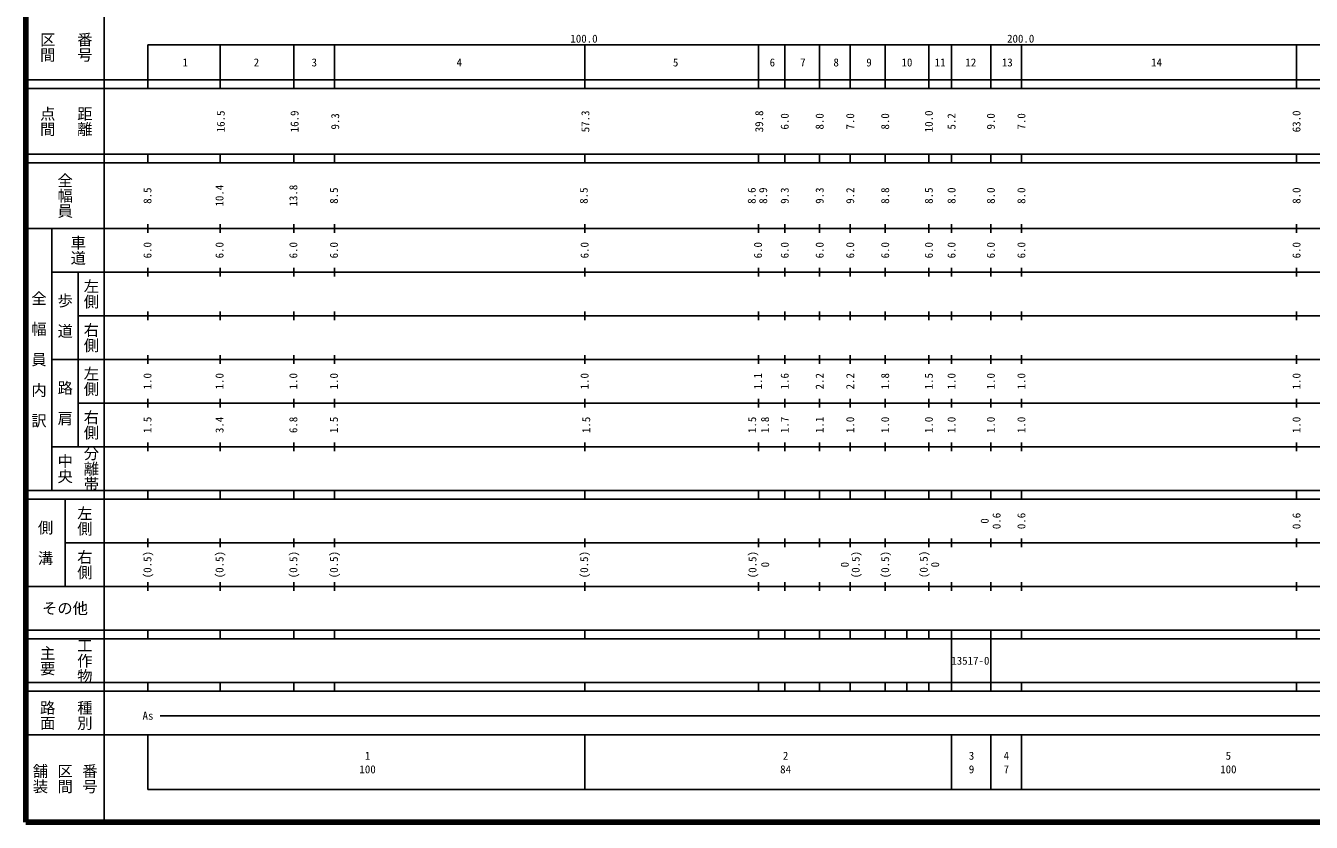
# Model space of a CAD drawing. Units: millimetres on the paper, enlarged 1000 times. Extents: x 40000 to 680000, y 20000 to 380000.
# Drawn here: x 40000 to 334392, y 20000 to 202409 of the extents above; entities that cross this region are included whole.
import ezdxf
from ezdxf.enums import TextEntityAlignment as Align

# ---------------------------------------------------------------- set-up
doc = ezdxf.new("R2010")
doc.units = ezdxf.units.MM
doc.header["$LTSCALE"] = 1000
doc.layers.add('M-TTL', color=2, linetype='Continuous', lineweight=140)
doc.layers.add('M-TTL-BAND', color=7, linetype='Continuous', lineweight=25)
doc.styles.add('@ＭＳ ゴシック', font='')
doc.styles.add('ＭＳ ゴシック', font='')
doc.styles.get('@ＭＳ ゴシック').set_extended_font_data('@MS Gothic')
doc.styles.get('ＭＳ ゴシック').set_extended_font_data('MS Gothic')

msp = doc.modelspace()

# ---------------------------------------------------------------- linework, layer by layer
at = {"layer": 'M-TTL'}
for p, q in [((40000, 380000), (40000, 20000)), ((40000, 20000), (680000, 20000))]:
    msp.add_line(p, q, dxfattribs=at)
at = {"layer": 'M-TTL-BAND'}
for p, q in [((58000, 370000), (58000, 20000)), ((68000, 198000), (579000, 198000)), ((68000, 198000), (68000, 188000)), ((84500, 198000), (84500, 188000)), ((101400, 198000), (101400, 188000)), ((110700, 198000), (110700, 188000)), ((168000, 198000), (168000, 188000)), ((207800, 198000), (207800, 188000)), ((213800, 198000), (213800, 188000)), ((221800, 198000), (221800, 188000)), ((228800, 198000), (228800, 188000)), ((236800, 198000), (236800, 188000)), ((246800, 198000), (246800, 188000)), ((252000, 198000), (252000, 188000)), ((261000, 198000), (261000, 188000)), ((268000, 198000), (268000, 188000)), ((331000, 198000), (331000, 188000)), ((40000, 190000), (579000, 190000)), ((40000, 188000), (579000, 188000)), ((40000, 173000), (579000, 173000)), ((40000, 171000), (579000, 171000)), ((68000, 171000), (68000, 173000)), ((84500, 171000), (84500, 173000)), ((101400, 171000), (101400, 173000)), ((110700, 171000), (110700, 173000)), ((168000, 171000), (168000, 173000)), ((207800, 171000), (207800, 173000)), ((213800, 171000), (213800, 173000)), ((221800, 171000), (221800, 173000)), ((228800, 173000), (228800, 171000)), ((236800, 173000), (236800, 171000)), ((246800, 173000), (246800, 171000)), ((252000, 173000), (252000, 171000)), ((261000, 173000), (261000, 171000)), ((268000, 171000), (268000, 173000)), ((331000, 173000), (331000, 171000)), ((68000, 155000), (68000, 157000)), ((84500, 155000), (84500, 157000)), ((101400, 155000), (101400, 157000)), ((110700, 155000), (110700, 157000)), ((168000, 155000), (168000, 157000)), ((207800, 155000), (207800, 157000)), ((213800, 155000), (213800, 157000)), ((221800, 155000), (221800, 157000)), ((228800, 157000), (228800, 155000)), ((236800, 157000), (236800, 155000)), ((246800, 157000), (246800, 155000)), ((252000, 157000), (252000, 155000)), ((261000, 157000), (261000, 155000)), ((268000, 155000), (268000, 157000)), ((331000, 157000), (331000, 155000)), ((40000, 156000), (579000, 156000)), ((46000, 96000), (46000, 156000)), ((46000, 146000), (579000, 146000)), ((52000, 146000), (52000, 106000)), ((68000, 145000), (68000, 147000)), ((84500, 145000), (84500, 147000)), ((101400, 145000), (101400, 147000)), ((110700, 145000), (110700, 147000)), ((168000, 145000), (168000, 147000)), ((207800, 145000), (207800, 147000)), ((213800, 145000), (213800, 147000)), ((221800, 145000), (221800, 147000)), ((228800, 147000), (228800, 145000)), ((236800, 147000), (236800, 145000)), ((246800, 147000), (246800, 145000)), ((252000, 147000), (252000, 145000)), ((261000, 147000), (261000, 145000)), ((268000, 145000), (268000, 147000)), ((331000, 147000), (331000, 145000)), ((52000, 136000), (579000, 136000)), ((68000, 135000), (68000, 137000)), ((84500, 135000), (84500, 137000)), ((101400, 135000), (101400, 137000)), ((110700, 135000), (110700, 137000)), ((168000, 135000), (168000, 137000)), ((207800, 135000), (207800, 137000)), ((213800, 135000), (213800, 137000)), ((221800, 135000), (221800, 137000)), ((228800, 137000), (228800, 135000)), ((236800, 137000), (236800, 135000)), ((246800, 137000), (246800, 135000)), ((252000, 137000), (252000, 135000)), ((261000, 137000), (261000, 135000)), ((268000, 135000), (268000, 137000)), ((331000, 137000), (331000, 135000)), ((68000, 125000), (68000, 127000)), ((84500, 125000), (84500, 127000)), ((101400, 125000), (101400, 127000)), ((110700, 125000), (110700, 127000)), ((168000, 125000), (168000, 127000)), ((207800, 125000), (207800, 127000)), ((213800, 125000), (213800, 127000)), ((221800, 125000), (221800, 127000)), ((228800, 127000), (228800, 125000)), ((236800, 127000), (236800, 125000)), ((246800, 127000), (246800, 125000)), ((252000, 127000), (252000, 125000)), ((261000, 127000), (261000, 125000)), ((268000, 125000), (268000, 127000)), ((331000, 127000), (331000, 125000)), ((46000, 126000), (579000, 126000)), ((52000, 116000), (579000, 116000)), ((68000, 115000), (68000, 117000)), ((84500, 115000), (84500, 117000)), ((101400, 115000), (101400, 117000)), ((110700, 115000), (110700, 117000)), ((168000, 115000), (168000, 117000)), ((207800, 115000), (207800, 117000)), ((213800, 115000), (213800, 117000)), ((221800, 115000), (221800, 117000)), ((228800, 117000), (228800, 115000)), ((236800, 117000), (236800, 115000)), ((246800, 117000), (246800, 115000)), ((252000, 117000), (252000, 115000)), ((261000, 117000), (261000, 115000)), ((268000, 115000), (268000, 117000)), ((331000, 117000), (331000, 115000)), ((46000, 106000), (579000, 106000)), ((68000, 105000), (68000, 107000)), ((84500, 105000), (84500, 107000)), ((101400, 105000), (101400, 107000)), ((110700, 105000), (110700, 107000)), ((168000, 105000), (168000, 107000)), ((207800, 105000), (207800, 107000)), ((213800, 105000), (213800, 107000)), ((221800, 105000), (221800, 107000)), ((228800, 107000), (228800, 105000)), ((236800, 107000), (236800, 105000)), ((246800, 107000), (246800, 105000)), ((252000, 107000), (252000, 105000)), ((261000, 107000), (261000, 105000)), ((268000, 105000), (268000, 107000)), ((331000, 107000), (331000, 105000)), ((40000, 96000), (579000, 96000)), ((68000, 94000), (68000, 96000)), ((84500, 94000), (84500, 96000)), ((101400, 94000), (101400, 96000)), ((110700, 94000), (110700, 96000)), ((168000, 94000), (168000, 96000)), ((207800, 94000), (207800, 96000)), ((213800, 94000), (213800, 96000)), ((221800, 94000), (221800, 96000)), ((228800, 96000), (228800, 94000)), ((236800, 96000), (236800, 94000)), ((246800, 96000), (246800, 94000)), ((252000, 96000), (252000, 94000)), ((261000, 96000), (261000, 94000)), ((268000, 94000), (268000, 96000)), ((331000, 96000), (331000, 94000)), ((40000, 94000), (579000, 94000)), ((49000, 94000), (49000, 74000)), ((49000, 84000), (579000, 84000)), ((68000, 83000), (68000, 85000)), ((84500, 83000), (84500, 85000)), ((101400, 83000), (101400, 85000)), ((110700, 83000), (110700, 85000)), ((168000, 83000), (168000, 85000)), ((207800, 83000), (207800, 85000)), ((213800, 83000), (213800, 85000)), ((221800, 83000), (221800, 85000)), ((228800, 85000), (228800, 83000)), ((236800, 85000), (236800, 83000)), ((246800, 85000), (246800, 83000)), ((252000, 85000), (252000, 83000)), ((261000, 85000), (261000, 83000)), ((268000, 83000), (268000, 85000)), ((331000, 85000), (331000, 83000)), ((40000, 74000), (579000, 74000)), ((68000, 73000), (68000, 75000)), ((84500, 73000), (84500, 75000)), ((101400, 73000), (101400, 75000)), ((110700, 73000), (110700, 75000)), ((168000, 73000), (168000, 75000)), ((207800, 73000), (207800, 75000)), ((213800, 73000), (213800, 75000)), ((221800, 73000), (221800, 75000)), ((228800, 75000), (228800, 73000)), ((236800, 75000), (236800, 73000)), ((246800, 75000), (246800, 73000)), ((252000, 75000), (252000, 73000)), ((261000, 75000), (261000, 73000)), ((268000, 73000), (268000, 75000)), ((331000, 75000), (331000, 73000)), ((40000, 64000), (579000, 64000)), ((40000, 62000), (579000, 62000)), ((68000, 62000), (68000, 64000)), ((84500, 62000), (84500, 64000)), ((101400, 62000), (101400, 64000)), ((110700, 62000), (110700, 64000)), ((168000, 62000), (168000, 64000)), ((207800, 62000), (207800, 64000)), ((213800, 62000), (213800, 64000)), ((221800, 62000), (221800, 64000)), ((228800, 64000), (228800, 62000)), ((236800, 64000), (236800, 62000)), ((241800, 64000), (241800, 62000)), ((246800, 64000), (246800, 62000)), ((252000, 64000), (252000, 52000)), ((261000, 64000), (261000, 52000)), ((268000, 62000), (268000, 64000)), ((331000, 64000), (331000, 62000)), ((40000, 52000), (579000, 52000)), ((68000, 50000), (68000, 52000)), ((84500, 50000), (84500, 52000)), ((101400, 50000), (101400, 52000)), ((110700, 50000), (110700, 52000)), ((168000, 50000), (168000, 52000)), ((207800, 50000), (207800, 52000)), ((213800, 50000), (213800, 52000)), ((221800, 50000), (221800, 52000)), ((228800, 52000), (228800, 50000)), ((236800, 52000), (236800, 50000)), ((241800, 52000), (241800, 50000)), ((246800, 52000), (246800, 50000)), ((252000, 52000), (252000, 50000)), ((261000, 52000), (261000, 50000)), ((268000, 50000), (268000, 52000)), ((331000, 52000), (331000, 50000)), ((40000, 50000), (579000, 50000)), ((70805, 44406), (246781, 44406)), ((246781, 44406), (564576, 44406)), ((40000, 40000), (579000, 40000)), ((68000, 40000), (68000, 27500)), ((168000, 40000), (168000, 27500)), ((252000, 40000), (252000, 27500)), ((261000, 40000), (261000, 27500)), ((268000, 40000), (268000, 27500)), ((68000, 27500), (579000, 27500))]:
    msp.add_line(p, q, dxfattribs=at)

# ---------------------------------------------------------------- texts
for s, height, rotation, style, p in [('区間', 2566, 270, '@ＭＳ ゴシック', (45000, 197500)), ('番号', 2566, 270, '@ＭＳ ゴシック', (53500, 197500)), ('点間', 2566, 270, '@ＭＳ ゴシック', (45000, 180500)), ('距離', 2566, 270, '@ＭＳ ゴシック', (53500, 180500)), ('16.5', 1833, 90, 'ＭＳ ゴシック', (84658, 180500)), ('16.9', 1833, 90, 'ＭＳ ゴシック', (101558, 180500)), ('57.3', 1833, 90, 'ＭＳ ゴシック', (168158, 180500)), ('39.8', 1833, 90, 'ＭＳ ゴシック', (207958, 180500)), ('10.0', 1833, 90, 'ＭＳ ゴシック', (246800, 180500)), ('63.0', 1833, 90, 'ＭＳ ゴシック', (331000, 180500)), ('9.3', 1833, 90, 'ＭＳ ゴシック', (110858, 180500)), ('6.0', 1833, 90, 'ＭＳ ゴシック', (213800, 180500)), ('8.0', 1833, 90, 'ＭＳ ゴシック', (221800, 180500)), ('7.0', 1833, 90, 'ＭＳ ゴシック', (228800, 180500)), ('8.0', 1833, 90, 'ＭＳ ゴシック', (236800, 180500)), ('5.2', 1833, 90, 'ＭＳ ゴシック', (252000, 180500)), ('9.0', 1833, 90, 'ＭＳ ゴシック', (261000, 180500)), ('7.0', 1833, 90, 'ＭＳ ゴシック', (268000, 180500)), ('全幅員', 2566, 270, '@ＭＳ ゴシック', (49000, 163500)), ('8.5', 1833, 90, 'ＭＳ ゴシック', (67876, 163500)), ('10.4', 1833, 90, 'ＭＳ ゴシック', (84376, 163500)), ('13.8', 1833, 90, 'ＭＳ ゴシック', (101276, 163500)), ('8.5', 1833, 90, 'ＭＳ ゴシック', (110576, 163500)), ('8.5', 1833, 90, 'ＭＳ ゴシック', (167782, 163500)), ('8.6', 1833, 90, 'ＭＳ ゴシック', (206247, 163500)), ('8.9', 1833, 90, 'ＭＳ ゴシック', (208871, 163500)), ('9.3', 1833, 90, 'ＭＳ ゴシック', (213800, 163500)), ('9.3', 1833, 90, 'ＭＳ ゴシック', (221800, 163500)), ('9.2', 1833, 90, 'ＭＳ ゴシック', (228800, 163500)), ('8.8', 1833, 90, 'ＭＳ ゴシック', (236800, 163500)), ('8.5', 1833, 90, 'ＭＳ ゴシック', (246800, 163500)), ('8.0', 1833, 90, 'ＭＳ ゴシック', (252000, 163500)), ('8.0', 1833, 90, 'ＭＳ ゴシック', (261000, 163500)), ('8.0', 1833, 90, 'ＭＳ ゴシック', (268000, 163500)), ('8.0', 1833, 90, 'ＭＳ ゴシック', (331000, 163500)), ('車道', 2566, 270, '@ＭＳ ゴシック', (52000, 151000)), ('6.0', 1833, 90, 'ＭＳ ゴシック', (67876, 151000)), ('6.0', 1833, 90, 'ＭＳ ゴシック', (84376, 151000)), ('6.0', 1833, 90, 'ＭＳ ゴシック', (101276, 151000)), ('6.0', 1833, 90, 'ＭＳ ゴシック', (110576, 151000)), ('6.0', 1833, 90, 'ＭＳ ゴシック', (167969, 151000)), ('6.0', 1833, 90, 'ＭＳ ゴシック', (207676, 151000)), ('6.0', 1833, 90, 'ＭＳ ゴシック', (213800, 151000)), ('6.0', 1833, 90, 'ＭＳ ゴシック', (221800, 151000)), ('6.0', 1833, 90, 'ＭＳ ゴシック', (228800, 151000)), ('6.0', 1833, 90, 'ＭＳ ゴシック', (236800, 151000)), ('6.0', 1833, 90, 'ＭＳ ゴシック', (246800, 151000)), ('6.0', 1833, 90, 'ＭＳ ゴシック', (252000, 151000)), ('6.0', 1833, 90, 'ＭＳ ゴシック', (261000, 151000)), ('6.0', 1833, 90, 'ＭＳ ゴシック', (268000, 151000)), ('6.0', 1833, 90, 'ＭＳ ゴシック', (331000, 151000)), ('左側', 2566, 270, '@ＭＳ ゴシック', (55000, 141000)), ('全\u3000幅\u3000員\u3000内\u3000訳', 2566, 270, '@ＭＳ ゴシック', (43000, 126000)), ('歩\u3000道', 2566, 270, '@ＭＳ ゴシック', (49000, 136000)), ('右側', 2566, 270, '@ＭＳ ゴシック', (55000, 131000)), ('左側', 2566, 270, '@ＭＳ ゴシック', (55000, 121000)), ('路\u3000肩', 2566, 270, '@ＭＳ ゴシック', (49000, 116000)), ('1.0', 1833, 90, 'ＭＳ ゴシック', (67876, 121000)), ('1.0', 1833, 90, 'ＭＳ ゴシック', (84376, 121000)), ('1.0', 1833, 90, 'ＭＳ ゴシック', (101276, 121000)), ('1.0', 1833, 90, 'ＭＳ ゴシック', (110576, 121000)), ('1.0', 1833, 90, 'ＭＳ ゴシック', (167969, 121000)), ('1.1', 1833, 90, 'ＭＳ ゴシック', (207676, 121000)), ('1.6', 1833, 90, 'ＭＳ ゴシック', (213800, 121000)), ('2.2', 1833, 90, 'ＭＳ ゴシック', (221800, 121000)), ('2.2', 1833, 90, 'ＭＳ ゴシック', (228800, 121000)), ('1.8', 1833, 90, 'ＭＳ ゴシック', (236800, 121000)), ('1.5', 1833, 90, 'ＭＳ ゴシック', (246800, 121000)), ('1.0', 1833, 90, 'ＭＳ ゴシック', (252000, 121000)), ('1.0', 1833, 90, 'ＭＳ ゴシック', (261000, 121000)), ('1.0', 1833, 90, 'ＭＳ ゴシック', (268000, 121000)), ('1.0', 1833, 90, 'ＭＳ ゴシック', (331000, 121000)), ('右側', 2566, 270, '@ＭＳ ゴシック', (55000, 111000)), ('1.5', 1833, 90, 'ＭＳ ゴシック', (67876, 111000)), ('3.4', 1833, 90, 'ＭＳ ゴシック', (84376, 111000)), ('6.8', 1833, 90, 'ＭＳ ゴシック', (101276, 111000)), ('1.5', 1833, 90, 'ＭＳ ゴシック', (110576, 111000)), ('1.5', 1833, 90, 'ＭＳ ゴシック', (168344, 111000)), ('1.5', 1833, 90, 'ＭＳ ゴシック', (206342, 111000)), ('1.8', 1833, 90, 'ＭＳ ゴシック', (209293, 111000)), ('1.7', 1833, 90, 'ＭＳ ゴシック', (213800, 111000)), ('1.1', 1833, 90, 'ＭＳ ゴシック', (221800, 111000)), ('1.0', 1833, 90, 'ＭＳ ゴシック', (228800, 111000)), ('1.0', 1833, 90, 'ＭＳ ゴシック', (236800, 111000)), ('1.0', 1833, 90, 'ＭＳ ゴシック', (246800, 111000)), ('1.0', 1833, 90, 'ＭＳ ゴシック', (252000, 111000)), ('1.0', 1833, 90, 'ＭＳ ゴシック', (261000, 111000)), ('1.0', 1833, 90, 'ＭＳ ゴシック', (268000, 111000)), ('1.0', 1833, 90, 'ＭＳ ゴシック', (331000, 111000)), ('分離帯', 2566, 270, '@ＭＳ ゴシック', (55000, 101000)), ('中央', 2566, 270, '@ＭＳ ゴシック', (49000, 101000)), ('左側', 2566, 270, '@ＭＳ ゴシック', (53500, 89000)), ('側\u3000溝', 2566, 270, '@ＭＳ ゴシック', (44500, 84000)), ('0', 1833, 90, 'ＭＳ ゴシック', (259584, 89000)), ('0.6', 1833, 90, 'ＭＳ ゴシック', (262315, 89000)), ('0.6', 1833, 90, 'ＭＳ ゴシック', (268000, 89000)), ('0.6', 1833, 90, 'ＭＳ ゴシック', (331000, 89000)), ('右側', 2566, 270, '@ＭＳ ゴシック', (53500, 79000)), ('(0.5)', 1833, 90, 'ＭＳ ゴシック', (67876, 79000)), ('(0.5)', 1833, 90, 'ＭＳ ゴシック', (84376, 79000)), ('(0.5)', 1833, 90, 'ＭＳ ゴシック', (101276, 79000)), ('(0.5)', 1833, 90, 'ＭＳ ゴシック', (110576, 79000)), ('(0.5)', 1833, 90, 'ＭＳ ゴシック', (167876, 79000)), ('(0.5)', 1833, 90, 'ＭＳ ゴシック', (206421, 79000)), ('0', 1833, 90, 'ＭＳ ゴシック', (209332, 79000)), ('0', 1833, 90, 'ＭＳ ゴシック', (227550, 79000)), ('(0.5)', 1833, 90, 'ＭＳ ゴシック', (230050, 79000)), ('(0.5)', 1833, 90, 'ＭＳ ゴシック', (236800, 79000)), ('(0.5)', 1833, 90, 'ＭＳ ゴシック', (245641, 79047)), ('0', 1833, 90, 'ＭＳ ゴシック', (248246, 79000)), ('主要', 2566, 270, '@ＭＳ ゴシック', (45000, 57000)), ('工作物', 2566, 270, '@ＭＳ ゴシック', (53500, 57000)), ('路面', 2566, 270, '@ＭＳ ゴシック', (45000, 44500)), ('種別', 2566, 270, '@ＭＳ ゴシック', (53500, 44500)), ('舗装', 2566, 270, '@ＭＳ ゴシック', (43333, 30000)), ('区間', 2566, 270, '@ＭＳ ゴシック', (49000, 30000)), ('番号', 2566, 270, '@ＭＳ ゴシック', (54667, 30000))]:
    msp.add_text(s, height=height, rotation=rotation, dxfattribs=dict(at, style=style)).set_placement(p, align=Align.MIDDLE_CENTER)
at = {"layer": 'M-TTL-BAND', "style": 'ＭＳ ゴシック'}
for s, height, p in [('100.0', 1833, (167844, 199445)), ('200.0', 1833, (267844, 199445)), ('1', 1833, (76535, 194000)), ('2', 1833, (92831, 194000)), ('3', 1833, (106082, 194000)), ('4', 1833, (139280, 194000)), ('5', 1833, (188820, 194000)), ('6', 1833, (210980, 194000)), ('7', 1833, (217972, 194000)), ('8', 1833, (225589, 194000)), ('9', 1833, (233120, 194000)), ('10', 1833, (241800, 194000)), ('11', 1833, (249400, 194000)), ('12', 1833, (256424, 194000)), ('13', 1833, (264782, 194000)), ('14', 1833, (298962, 194000)), ('その他', 2566, (49000, 69000)), ('13517-0', 1833, (256322, 57000)), ('As', 1833, (68000, 44406)), ('1', 1833, (118288, 35238)), ('2', 1833, (214011, 35238)), ('3', 1833, (256589, 35238)), ('4', 1833, (264563, 35238)), ('5', 1833, (315399, 35238)), ('100', 1833, (118288, 32131)), ('84', 1833, (214011, 32131)), ('9', 1833, (256589, 32131)), ('7', 1833, (264563, 32131)), ('100', 1833, (315399, 32131))]:
    msp.add_text(s, height=height, dxfattribs=at).set_placement(p, align=Align.MIDDLE_CENTER)

doc.saveas('drawing.dxf')
